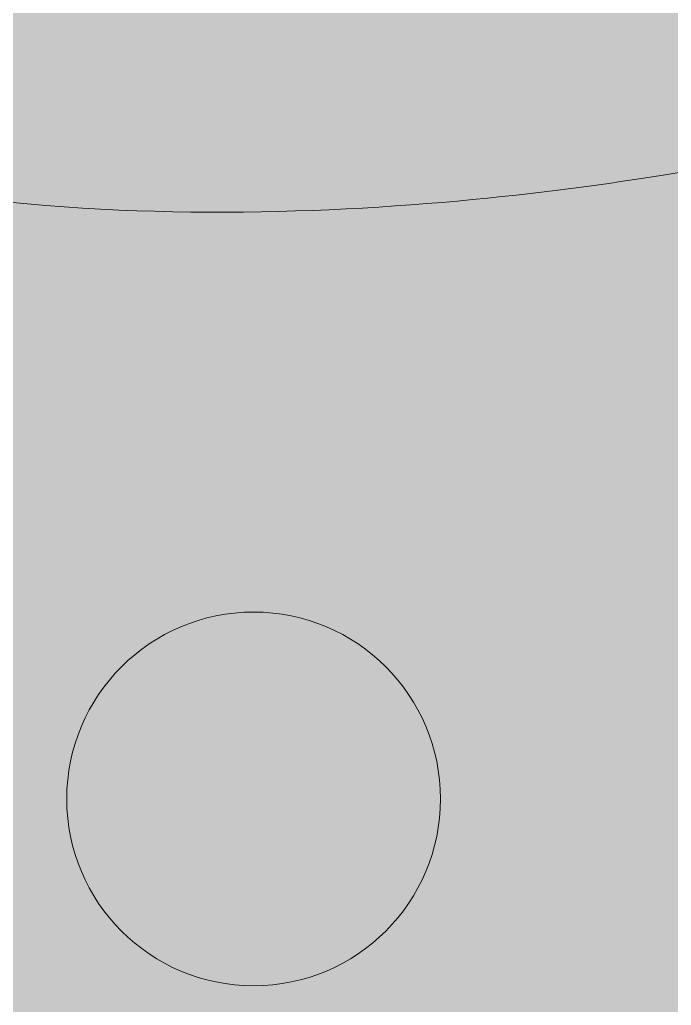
# Model space of a CAD drawing. Extents: x 404 to 2596, y -2984 to -16.
# Drawn here: x 1392 to 1695.7, y -1622.5 to -1163.1 of the extents above; entities that cross this region are included whole.
import ezdxf

# ---------------------------------------------------------------- set-up
doc = ezdxf.new("R2010")
doc.units = 0
doc.header["$MEASUREMENT"] = 0
doc.layers.add('Layer 1', color=7, linetype='Continuous')

# ---------------------------------------------------------------- blocks, each defined once
blk = doc.blocks.new('block 2')
at = {"layer": 'Layer 1', "true_color": 0x231f20}
h = blk.add_hatch(color=250, dxfattribs=at)
h.dxf.hatch_style = 2
edge = h.paths.add_edge_path()
edge.add_spline(control_points=[(1501.05, -1613.44), (1549.15, -1613.44), (1588.15, -1574.45), (1588.15, -1526.35), (1588.15, -1478.24), (1549.15, -1439.25), (1501.05, -1439.25), (1452.95, -1439.25), (1413.96, -1478.24), (1413.96, -1526.35), (1413.96, -1574.45), (1452.95, -1613.44), (1501.05, -1613.44)], knot_values=[0, 0, 0, 0, 1, 1, 1, 2, 2, 2, 3, 3, 3, 4, 4, 4, 4], degree=3, periodic=1)
at = {"layer": 'Layer 1', "lineweight": 0}
for points, knots in [([(1260.67, -1224.14), (1435, -1276.02), (1646.66, -1244.51), (1722.29, -1230.25), (1864.48, -1302.57), (1960.5, -1437.71), (1960.5, -1592.25), (1960.5, -1651.93), (1946.58, -1709.22), (1919.16, -1762.79), (1801.25, -1687.39), (1656.61, -1642.85), (1500.45, -1642.85), (1334.38, -1642.85), (1181.25, -1693.21), (1059.5, -1777.58), (1027.18, -1720.35), (1010.18, -1656.76), (1010.18, -1592.25), (1010.18, -1433.29), (1111.67, -1294.77), (1260.67, -1224.14)], [0, 0, 0, 0, 1, 1, 1, 2, 2, 2, 3, 3, 3, 4, 4, 4, 5, 5, 5, 6, 6, 6, 7, 7, 7, 7]), ([(1501.05, -1613.44), (1549.15, -1613.44), (1588.15, -1574.45), (1588.15, -1526.35), (1588.15, -1478.24), (1549.15, -1439.25), (1501.05, -1439.25), (1452.95, -1439.25), (1413.96, -1478.24), (1413.96, -1526.35), (1413.96, -1574.45), (1452.95, -1613.44), (1501.05, -1613.44)], [0, 0, 0, 0, 1, 1, 1, 2, 2, 2, 3, 3, 3, 4, 4, 4, 4])]:
    blk.add_open_spline(points, degree=3, knots=knots, dxfattribs=at)

msp = doc.modelspace()

# ---------------------------------------------------------------- hatches: boundary and pattern name
at = {"layer": 'Layer 1', "true_color": 0x76d1f6}
h = msp.add_hatch(color=141, dxfattribs=at)
h.dxf.hatch_style = 2
h.paths.add_polyline_path([(2578.58, -15.64), (2435.05, -15.64), (2420.09, -15.64), (2200.75, -15.64), (2164.88, -15.64), (2149.33, -15.64), (2082.61, -15.64), (2011.92, -15.64), (1983.56, -15.64), (1964.52, -15.64), (1018.5, -15.64), (999.46, -15.64), (971.11, -15.64), (900.42, -15.64), (833.69, -15.64), (818.15, -15.64), (782.28, -15.64), (562.94, -15.64), (547.97, -15.64), (404.44, -15.64), (404.44, -179.84), (404.44, -221.06), (404.44, -247.2), (404.44, -297.34), (404.44, -433.36), (404.44, -458.92), (404.44, -480.75), (404.44, -552.2), (404.44, -570.25), (404.44, -2983.81), (2596.45, -2983.81), (2596.45, -2967.51), (2596.45, -2803.31), (2596.45, -2762.09), (2596.45, -2735.94), (2596.45, -2685.81), (2596.45, -2549.79), (2596.45, -2524.23), (2596.45, -2502.39), (2596.45, -2430.95), (2596.45, -2412.9), (2596.45, -15.64)])

# ---------------------------------------------------------------- block references
at = {"layer": 'Layer 1'}
msp.add_blockref('block 2', (0, 0), dxfattribs=at)

doc.saveas('drawing.dxf')
